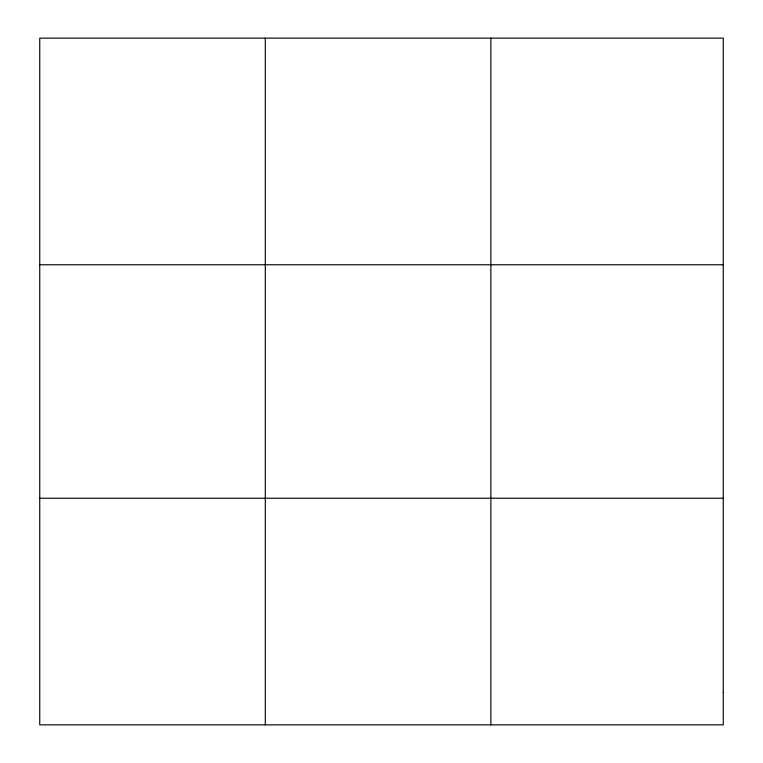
<?xml version="1.0" encoding="UTF-8"?>
<svg xmlns="http://www.w3.org/2000/svg" width="763" height="763" viewBox="0 0 763 763"><rect width="100%" height="100%" fill="white"/><g stroke="black" fill="none" stroke-linecap="round" stroke-linejoin="round"><path stroke-width="1.14" d="M265.305 724.85L265.305 38.15M490.867 724.85L490.867 38.15M39.743 264.761L723.257 264.761M39.743 498.239L723.257 498.239M723.257 692.48L723.257 724.85L39.743 724.85L39.743 38.15L723.257 38.15L723.257 692.48"/></g></svg>
